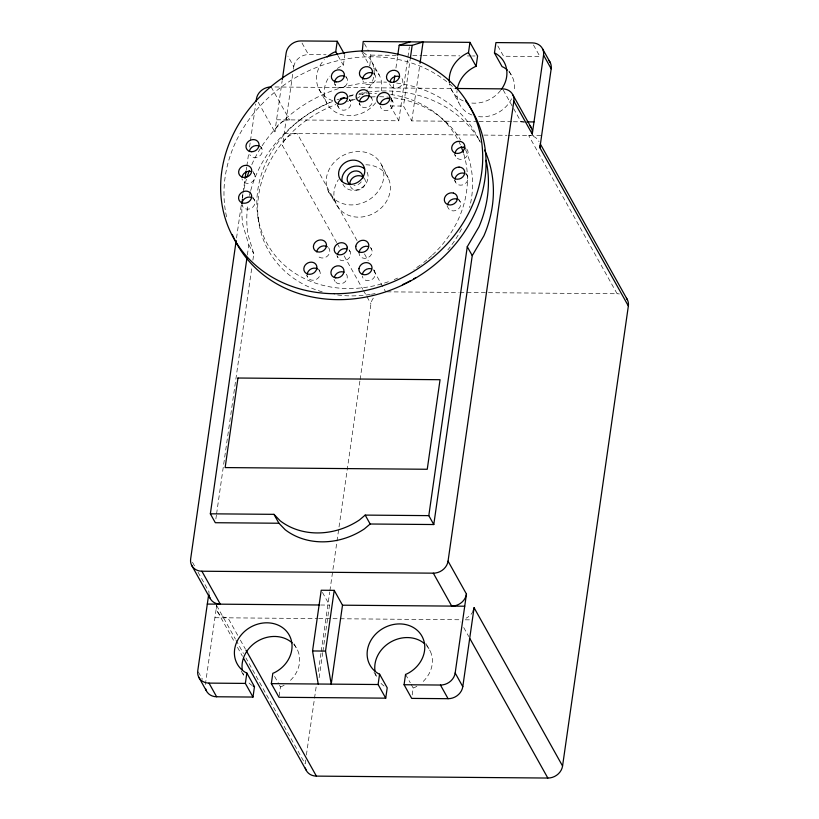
<?xml version="1.0" encoding="UTF-8"?>
<svg xmlns="http://www.w3.org/2000/svg" width="819" height="819" viewBox="0 0 819 819"><rect width="100%" height="100%" fill="white"/><g stroke="black" fill="none" stroke-linecap="round" stroke-linejoin="round"><path stroke-width="0.61" stroke-dasharray="4.09 3.07" d="M236.548 237.991L241.247 205.129M242.332 197.553L242.874 193.755M243.059 192.496L245.045 178.593M246.314 169.748L246.673 167.219M246.857 165.96L248.843 152.058M249.56 147L250.286 141.943M250.471 140.684L255.712 104.033M247.369 254.996L248.812 244.891L242.844 224.908A127.191 109.93 -29.2 0 1 241.953 205.231M215.868 518.929L216.411 515.141M216.585 513.871L251.802 267.69M252.887 260.114L253.788 253.798L247.819 233.804A127.191 109.93 -29.2 0 1 247.881 204.197M271.161 86.947L289.568 119.881A13.513 11.681 -29.2 0 0 274.846 131.92L282.166 80.712M205.374 684.51L216.666 605.569A13.513 11.681 -29.2 0 0 227.917 617.823L237.889 635.657M336.67 242.557L282.473 145.567L292.68 74.201M293.407 69.154L293.765 66.636L287.899 56.132M337.377 68.509A29.74 25.696 -29.2 0 1 341.165 66.185L343.366 65.325L344.85 54.904M279.136 696.13L280.456 686.916L279.279 684.817M369.85 65.581L370.833 55.119L369.072 51.976M276.576 119.779L398.792 120.792L390.499 105.958L393.581 84.449M395.935 68.008L397.563 56.624M305.682 760.073L305.139 763.871L245.946 657.964M306.398 755.016L314.353 699.416M314.537 698.157L316.339 685.513M318.335 671.611L321.048 652.661M321.222 651.392L329.719 591.994M329.903 590.734L359.91 380.948M360.094 379.688L370.935 303.859A13.513 11.681 -29.2 0 1 373.546 297.809M319.123 677.753L322.706 652.692M322.891 651.443L329.514 605.087L321.222 590.243M398.792 120.792L409.367 46.878M477.825 121.458L411.783 120.905L403.491 106.071L410.186 59.265M411.783 120.905L419.85 64.527M412.203 694.932L413.185 688.021L410.841 683.824M280.456 686.916L281.818 686.424A29.74 25.696 -29.2 0 0 284.736 684.807M413.185 688.021L414.557 687.53A29.74 25.696 -29.2 0 0 417.475 685.912M293.765 66.636A13.513 11.681 -29.2 0 1 308.487 54.597L326.044 54.75M370.833 55.119L396.253 55.334M412.776 55.467L421.672 55.549M422.942 55.559L459.797 55.866M467.424 55.927L471.232 55.958M472.512 55.968L475.051 55.989M274.989 86.978L454.013 88.472M390.499 105.958L403.491 106.071M479.095 121.468L512.121 121.744M513.39 121.755L524.559 121.847M284.213 133.425L477.497 135.043M483.886 135.094L506.9 135.289M508.179 135.299L541.625 135.575M386.947 291.84L458.548 292.434M459.828 292.444L617.106 293.755A13.513 11.681 -29.2 0 1 619.338 293.96M320.628 605.006L329.514 605.087M214.926 617.721L317.424 618.57M318.704 618.58L459.367 619.758L460.606 621.99M465.264 619.809L472.348 619.86M444.451 121.14L449.119 125.051M328.347 191.359L336.015 203.859M533.476 44.984L539.936 56.531L503.572 56.224L497.696 45.731M509.029 71.048L512.551 77.355M503.214 89.977L513.032 107.545M513.646 108.64L521.017 121.816A13.513 11.681 -29.2 0 1 524.314 122.256M617.106 293.755L528.644 135.463A13.513 11.681 -29.2 0 1 539.025 141.636M451.259 89.24L458.886 102.897M479.135 140.059L480.384 142.291M465.909 173.147L467.567 176.116M454.402 154.31L455.507 156.286M454.34 180.108L455.446 182.094M458.589 198.884L460.247 201.853M389.547 83.927L390.653 85.913M364.373 43.571L368.478 50.921M371.652 61.486L379.279 75.143M391.154 98.536L392.813 101.505M373.822 73.004L374.928 74.979M362.315 52.795L369.359 65.397M447.031 205.856L448.136 207.831A6.757 5.846 -29.2 0 0 450.194 210.073L451.678 210.698A6.757 5.846 -29.2 0 0 459.858 207.217A6.757 5.846 -29.2 0 0 458.19 199.611M370.526 96.079L371.631 98.055M338.083 55.876L343.366 65.325M345.772 76.167L346.877 78.143M359.162 103.378L360.268 105.364M349.355 99.171L350.46 101.146M334.418 83.466L335.524 85.452M337.233 105.149L338.339 107.125A6.757 5.846 -29.2 0 0 345.239 110.012A6.757 5.846 -29.2 0 0 350.89 104.187L350.901 102.621A6.757 5.846 -29.2 0 0 349.611 99.877M302.037 43.049L308.487 54.597M319.052 89.24L326.679 102.887M370.567 247.318L372.113 250.768A6.757 5.846 -29.2 0 1 366.451 258.169A6.757 5.846 -29.2 0 1 359.111 253.808M373.761 269.656L375.307 273.106A6.757 5.846 -29.2 0 1 369.656 280.507A6.757 5.846 -29.2 0 1 362.315 276.146M357.002 240.551L297.195 133.538A13.513 11.681 -29.2 0 0 282.473 145.567M364.486 253.931L368.222 260.616M373.822 270.649L385.667 291.83M349.017 249.754L350.123 251.73M258.272 102.273L274.846 131.92M337.295 243.663L339.793 248.126M344.154 255.927L362.837 289.373M363.462 290.489L370.935 303.859M336.896 255.723L338.001 257.709M260.77 146.611L261.875 148.587M333.978 279.463L335.084 281.449M318.632 269.205L319.738 271.181M252.907 171.366L254.566 174.334M306.521 275.174L307.627 277.16M252.846 197.174L254.504 200.133M463.728 627.559L468.714 636.476M248.812 244.891L253.788 253.798M426.126 643.775L430.241 651.125M405.559 674.375L410.258 682.77M373.996 672.174L376.924 677.426A29.74 25.696 -29.2 0 1 375.419 673.187M293.98 643.714L297.502 650.02M274.58 676.412L278.695 683.763M240.376 640.12L245.362 649.037M192.485 562.274L194.932 566.666M198.003 572.153L209.05 591.922A13.503 11.671 -29.2 0 0 209.04 595.065M216.666 605.569L235.36 639.015M235.985 640.13L243.458 653.511M217.537 611.66L234.357 641.758M237.479 647.327L242.455 656.244M241.257 671.068L244.185 676.32A29.74 25.696 -29.2 0 1 242.987 673.177M198.331 671.908L202.447 679.258M381.664 165.059A29.74 25.696 -29.2 0 1 351.187 204.924A29.74 25.696 -29.2 0 1 332.176 164.65A29.74 25.696 -29.2 0 1 381.664 165.059L388.257 178.081M337.899 105.651L338.339 107.125M258.016 217.363L258.876 223.249M465.509 173.874A6.757 5.846 -29.2 0 1 467.557 180.723A6.757 5.846 -29.2 0 1 460.636 185.176L458.988 184.951A6.757 5.846 -29.2 0 1 455.016 180.62M349.273 250.46A6.757 5.846 -29.2 0 1 350.563 253.194L350.552 254.77A6.757 5.846 -29.2 0 1 344.052 260.739A6.757 5.846 -29.2 0 1 337.561 256.234M370.823 248.034A6.757 5.846 -29.2 0 1 371.672 249.293M374.017 270.372A6.757 5.846 -29.2 0 1 374.867 271.642M367.127 172.236A13.513 11.681 -29.2 0 1 359.991 188.779A13.513 11.681 -29.2 0 1 342.895 184.193M466.769 149.038A6.757 5.846 -29.2 0 1 462.407 159.173L460.698 159.367A6.757 5.846 -29.2 0 1 455.067 154.811M226.566 216.8A135.166 116.82 -29.2 0 1 293.182 79.044A135.166 116.82 -29.2 0 1 447.85 82.524M449.692 84.05A135.166 116.82 -29.2 0 1 452.385 86.415M370.597 96.918A6.757 5.846 -29.2 0 1 368.448 106.992A6.757 5.846 -29.2 0 1 359.398 102.447M402.016 78.604A6.757 5.846 -29.2 0 1 398.822 87.541A6.757 5.846 -29.2 0 1 389.998 84.531M390.755 99.263A6.757 5.846 -29.2 0 1 392.803 106.112L391.943 107.576A6.757 5.846 -29.2 0 1 385.043 110.504A6.757 5.846 -29.2 0 1 380.262 106.009M373.894 73.843A6.757 5.846 -29.2 0 1 372.512 83.487A6.757 5.846 -29.2 0 1 362.919 80.907M345.843 77.006A6.757 5.846 -29.2 0 1 344.461 86.64A6.757 5.846 -29.2 0 1 334.869 84.07M346.437 274.14A6.757 5.846 -29.2 0 1 343.253 283.077A6.757 5.846 -29.2 0 1 334.428 280.067M328.46 247.676A6.757 5.846 -29.2 0 1 329.75 251.986L329.31 253.552A6.757 5.846 -29.2 0 1 323.239 257.965A6.757 5.846 -29.2 0 1 317.199 254.924M318.888 269.912A6.757 5.846 -29.2 0 1 320.178 274.222L319.727 275.788A6.757 5.846 -29.2 0 1 312.817 280.241A6.757 5.846 -29.2 0 1 307.186 275.686M259.818 146.345A6.757 5.846 -29.2 0 1 261.865 153.204A6.757 5.846 -29.2 0 1 254.955 157.647L253.296 157.432A6.757 5.846 -29.2 0 1 249.764 154.566M253.706 173.065A6.757 5.846 -29.2 0 1 249.345 183.2L247.635 183.395A6.757 5.846 -29.2 0 1 242.004 178.839M252.447 197.891A6.757 5.846 -29.2 0 1 250.942 208.415L249.283 209.009A6.757 5.846 -29.2 0 1 241.953 204.648M365.888 164.793A29.146 25.184 -29.2 0 1 389.301 195.004A29.146 25.184 -29.2 0 1 350.512 215.991A29.146 25.184 -29.2 0 1 338.349 179.689M293.755 644.451A29.74 25.696 -29.2 0 1 289.322 681.398M252.272 685.575A29.74 25.696 -29.2 0 1 247.942 681.889M426.484 645.556A29.74 25.696 -29.2 0 1 422.061 682.503M384.07 686.025A29.74 25.696 -29.2 0 1 380.671 682.995M396.652 83.067A127.191 109.93 -29.2 0 1 480.169 142.322M242.578 197.768A127.191 109.93 -29.2 0 1 242.905 195.291M243.97 189.097A127.191 109.93 -29.2 0 1 246.447 179.146M251.802 164.609A127.191 109.93 -29.2 0 1 386.537 82.187M465.704 150.01A110.841 95.792 -29.2 0 1 469.584 207.504M461.558 228.849A110.841 95.792 -29.2 0 1 447.839 249.897M375.122 293.56A110.841 95.792 -29.2 0 1 371.457 294.236M370.229 294.43A110.841 95.792 -29.2 0 1 336.793 294.881M322.205 291.83A110.841 95.792 -29.2 0 1 257.924 201.894A110.841 95.792 -29.2 0 1 335.944 104.556M349.089 100.44A110.841 95.792 -29.2 0 1 353.91 99.324M371.068 96.97A110.841 95.792 -29.2 0 1 377.129 96.734M379.647 96.734A110.841 95.792 -29.2 0 1 460.595 140.018M363.216 52.508A29.74 25.696 -29.2 0 1 366.328 91.144M365.438 92.076A29.74 25.696 -29.2 0 1 357.156 98.198M355.17 99.16A29.74 25.696 -29.2 0 1 347.461 101.566M332.801 100.676A29.74 25.696 -29.2 0 1 324.375 59.582M500.634 90.407A29.74 25.696 -29.2 0 1 470.116 102.866M463.216 100.891A29.74 25.696 -29.2 0 1 449.611 83.855M373.659 68.172A29.74 25.696 -29.2 0 1 381.296 90.735M375.604 102.856A29.74 25.696 -29.2 0 1 335.606 112.162A29.74 25.696 -29.2 0 1 329.607 76.177M508.906 71.714A29.74 25.696 -29.2 0 1 514.219 90.796M511.619 98.792A29.74 25.696 -29.2 0 1 476.535 116.308M471.949 114.998A29.74 25.696 -29.2 0 1 457.053 90.612M458.64 141.165A108.62 93.878 -29.2 0 1 460.708 145.598M463.697 153.726A108.62 93.878 -29.2 0 1 432.565 254.893M431.633 255.763A108.62 93.878 -29.2 0 1 427.805 259.142M426.873 259.93A108.62 93.878 -29.2 0 1 421.068 264.465M420.065 265.202A108.62 93.878 -29.2 0 1 413.902 269.369M397.614 278.081A108.62 93.878 -29.2 0 1 394.195 279.545M388.401 281.736A108.62 93.878 -29.2 0 1 260.637 228.368A108.62 93.878 -29.2 0 1 332.391 101.484M337.039 99.795A108.62 93.878 -29.2 0 1 339.383 99.027M348.884 96.417A108.62 93.878 -29.2 0 1 353.859 95.383M358.886 94.554A108.62 93.878 -29.2 0 1 366.441 93.714M367.69 93.632A108.62 93.878 -29.2 0 1 376.494 93.386M390.653 94.482A108.62 93.878 -29.2 0 1 458.087 140.08M361.23 181.91A8.108 7.013 -29.2 0 1 353.962 185.493M249.478 195.516A127.191 109.93 -29.2 0 1 250.389 191.779M250.716 190.53A127.191 109.93 -29.2 0 1 332.442 101.556M349.375 95.803A127.191 109.93 -29.2 0 1 354.258 94.574M359.162 93.52A127.191 109.93 -29.2 0 1 366.605 92.26M367.854 92.097A127.191 109.93 -29.2 0 1 480.026 141.247M363.902 177.856A8.108 7.013 -29.2 0 1 361.578 188.779A8.108 7.013 -29.2 0 1 350.389 186.548M473.198 610.861A13.513 11.681 -29.2 0 1 466.093 618.181"/><path stroke-width="1.23" d="M359.121 253.02L359.121 252.232A6.757 5.846 -29.2 0 1 368.13 246.437M236.189 240.52L190.643 558.978A13.503 11.671 -29.2 0 0 201.883 571.222L220.291 604.166L319.359 604.995M245.045 178.593L246.13 171.007M256.071 101.505L256.429 98.976A13.513 11.681 -29.2 0 1 271.161 86.947M484.633 150.092A127.191 109.93 -29.2 0 1 483.916 235.78L472.246 255.62L433.783 524.539L370.157 524.006L364.435 528.859A67.588 58.415 -29.2 0 1 285.166 529.719L278.931 523.239L215.325 522.717L210.35 513.81L247.01 257.524M208.528 595.567L197.748 670.853A13.513 11.681 -29.2 0 0 208.999 683.107L216.625 696.764L252.989 697.061L254.474 686.701L246.847 673.044L245.618 672.532A29.74 25.696 -29.2 0 1 243.786 632.166A29.74 25.696 -29.2 0 1 287.561 632.524A29.74 25.696 -29.2 0 1 274.191 672.778L272.819 673.269L271.335 683.63L278.972 697.276L385.729 698.167L387.213 687.806L379.586 674.16L378.358 673.648A29.74 25.696 -29.2 0 1 376.525 633.271A29.74 25.696 -29.2 0 1 420.301 633.64A29.74 25.696 -29.2 0 1 406.93 673.883L405.559 674.375L404.074 684.735L411.701 698.392L448.075 698.689A13.513 11.681 -29.2 0 0 462.796 686.66L474.088 607.718L562.561 766.011A13.513 11.681 -29.2 0 1 547.829 778.05L316.39 776.115A13.513 11.681 -29.2 0 1 305.323 768.027M282.35 79.453L286.138 52.989A13.513 11.681 -29.2 0 1 300.86 40.95L337.223 41.257L344.267 53.859M252.989 697.061L245.362 683.415L246.847 673.044M337.5 54.822L335.739 51.679L337.223 41.257M318.222 684.019L312.541 650.962L321.222 590.243L334.213 590.356L342.506 605.19L331.214 684.131L325.532 651.074L334.213 590.356M393.939 81.92L394.85 75.594M397.737 55.354L399.191 45.24L410.084 41.861M410.37 57.995L412.172 45.352L423.075 41.974L420.024 63.268M385.729 698.167L378.102 684.52L379.586 674.16M457.422 88.298A29.74 25.696 -29.2 0 1 475.174 66.656L476.115 66.329L468.488 52.682L469.963 42.363L363.206 41.472L362.223 51.935M476.115 66.329L477.59 56.009L469.963 42.363M507.33 70.096A29.74 25.696 -29.2 0 0 503.675 67.332L502.078 66.626L494.451 52.979L495.935 42.578L532.309 42.885A13.513 11.681 -29.2 0 1 543.56 55.129L551.187 68.786L539.895 147.717L628.357 306.009L562.561 766.011M433.783 524.539L428.808 515.632L467.27 246.714L478.941 226.873A127.191 109.93 -29.2 0 0 486.046 160.268M462.796 686.66L455.169 673.003L466.461 594.072L448.054 561.128L513.851 101.126A13.513 11.681 -29.2 0 0 502.6 88.872L455.292 88.483M513.851 101.126L532.268 134.07L543.56 55.129M337.571 254.658L338.012 253.091A6.757 5.846 -29.2 0 1 346.58 248.863M380.262 104.433L380.712 102.866A6.757 5.846 -29.2 0 1 389.271 98.638M428.808 515.632L365.182 515.1L359.459 519.963A67.588 58.415 -29.2 0 1 280.19 520.812L273.956 514.342L210.35 513.81M335.739 51.679L333.538 52.529A29.74 25.696 -29.2 0 0 327.139 56.9M468.488 52.682L467.547 53.01A29.74 25.696 -29.2 0 0 449.436 82.739M399.191 45.24L412.172 45.352M526.914 121.867L533.998 121.929M201.883 571.222L433.323 573.167A13.513 11.681 -29.2 0 0 448.054 561.128M207.299 604.064L220.291 604.166A13.503 11.671 -29.2 0 1 209.04 595.065M342.506 605.19L464.721 606.214M312.541 650.962L325.532 651.074M208.999 683.107L245.362 683.415M271.335 683.63L378.102 684.52M404.074 684.735L440.448 685.042A13.513 11.681 -29.2 0 0 455.169 673.003M251.023 171.468L249.375 171.253A6.757 5.846 -29.2 0 0 242.004 177.273M456.715 198.997L455.057 198.771A6.757 5.846 -29.2 0 0 447.696 204.791M259.08 146.038L258.343 145.731A6.757 5.846 -29.2 0 0 249.324 151.525M253.245 686.189L254.474 686.701M494.451 52.979L496.048 53.675A29.74 25.696 -29.2 0 1 501.392 89.404M542.68 49.048L550.317 62.694M512.981 95.045L531.388 127.979M540.264 143.857L627.487 299.928M467.27 246.714L472.246 255.62M433.323 573.167L451.73 606.101A13.513 11.681 -29.2 0 0 466.461 594.072M469.952 638.707L547.829 778.05M365.182 515.1L370.157 524.006M440.448 685.042L448.075 698.689M273.956 514.342L278.931 523.239M245.987 650.153L316.39 776.115M191.513 565.059L209.92 598.003M243.704 658.476L306.009 769.952M198.618 676.944L206.245 690.591M455.016 179.044A6.757 5.846 -29.2 0 1 460.667 173.218L462.377 173.024A6.757 5.846 -29.2 0 1 464.025 173.249M362.315 274.57A6.757 5.846 -29.2 0 1 371.335 268.775M342.014 181.255A13.513 11.681 -29.2 0 1 349.498 167.915A13.513 11.681 -29.2 0 1 364.69 168.98M455.077 153.245A6.757 5.846 -29.2 0 1 459.07 148.014L460.728 147.42A6.757 5.846 -29.2 0 1 464.086 147.451M465.673 100.983A135.166 116.82 -29.2 0 1 413.36 279.422A135.166 116.82 -29.2 0 1 232.279 234.5M337.909 104.085A6.757 5.846 -29.2 0 1 346.918 98.29M359.623 100.86A6.757 5.846 -29.2 0 1 369.236 96.12M362.704 79.371A6.757 5.846 -29.2 0 1 372.543 73.045M390.008 81.409A6.757 5.846 -29.2 0 1 399.621 76.669M334.654 82.535A6.757 5.846 -29.2 0 1 344.492 76.208M334.439 276.945A6.757 5.846 -29.2 0 1 344.052 272.205M316.758 251.883A6.757 5.846 -29.2 0 1 317.209 250.307L318.069 248.853A6.757 5.846 -29.2 0 1 327.252 246.703M307.186 274.109A6.757 5.846 -29.2 0 1 307.637 272.543L308.497 271.089A6.757 5.846 -29.2 0 1 317.68 268.939M241.953 203.071A6.757 5.846 -29.2 0 1 247.604 197.246L249.314 197.051A6.757 5.846 -29.2 0 1 250.962 197.277M374.989 670.966A29.74 25.696 -29.2 0 1 391.451 641.615A29.74 25.696 -29.2 0 1 424.877 643.969M216.625 696.764A13.513 11.681 -29.2 0 1 205.569 688.666M242.26 669.85A29.74 25.696 -29.2 0 1 258.722 640.509A29.74 25.696 -29.2 0 1 292.148 642.864M242.014 203.982A127.191 109.93 -29.2 0 1 242.444 199.007M247.205 176.669A127.191 109.93 -29.2 0 1 249.355 170.557M464.148 146.601A110.841 95.792 -29.2 0 1 465.202 148.863M415.786 277.651A110.841 95.792 -29.2 0 1 413.615 278.931M410.319 280.784A110.841 95.792 -29.2 0 1 402.467 284.684M548.607 60.166A13.513 11.681 -29.2 0 1 551.187 68.786M529.688 125.45A13.513 11.681 -29.2 0 1 532.268 134.07M474.088 607.718A13.513 11.681 -29.2 0 1 473.198 610.861M626.433 298.177A13.513 11.681 -29.2 0 1 628.357 306.009M539.997 145.608A13.513 11.681 -29.2 0 1 539.895 147.717M461.179 146.734A108.62 93.878 -29.2 0 1 463.319 152.539M340.55 98.659A108.62 93.878 -29.2 0 1 344.072 97.635M350.204 184.49A8.108 7.013 -29.2 0 1 352.016 171.867A8.108 7.013 -29.2 0 1 362.797 178.276M349.867 184.787A8.108 7.013 -29.2 0 1 353.747 177.139A8.108 7.013 -29.2 0 1 362.459 176.679M347.246 247.266L347.236 248.833A6.757 5.846 -29.2 0 1 339.875 254.852A6.757 5.846 -29.2 0 1 334.254 248.73L334.695 247.154A6.757 5.846 -29.2 0 1 341.615 242.711A6.757 5.846 -29.2 0 1 347.246 247.266M347.584 96.683L347.573 98.26A6.757 5.846 -29.2 0 1 341.922 104.085A6.757 5.846 -29.2 0 1 335.022 101.187L334.582 99.723A6.757 5.846 -29.2 0 1 340.243 92.322A6.757 5.846 -29.2 0 1 347.584 96.683M355.804 246.294L355.794 247.87A6.757 5.846 -29.2 0 0 363.134 252.232A6.757 5.846 -29.2 0 0 368.796 244.83L368.355 243.366A6.757 5.846 -29.2 0 0 361.455 240.469A6.757 5.846 -29.2 0 0 355.804 246.294M358.998 268.642L358.998 270.209A6.757 5.846 -29.2 0 0 366.339 274.57A6.757 5.846 -29.2 0 0 371.99 267.178L371.55 265.704A6.757 5.846 -29.2 0 0 364.65 262.817A6.757 5.846 -29.2 0 0 358.998 268.642M237.96 378.02L225.143 467.577L427.252 469.267L440.059 379.709L237.96 378.02M316.861 268.284L316.41 269.861A6.757 5.846 -29.2 0 1 307.842 274.089A6.757 5.846 -29.2 0 1 304.32 266.605L305.18 265.151A6.757 5.846 -29.2 0 1 312.889 262.377A6.757 5.846 -29.2 0 1 316.861 268.284M326.433 246.048L325.993 247.625A6.757 5.846 -29.2 0 1 317.424 251.853A6.757 5.846 -29.2 0 1 313.892 244.369L314.752 242.915A6.757 5.846 -29.2 0 1 322.461 240.151A6.757 5.846 -29.2 0 1 326.433 246.048M377.395 96.929L376.945 98.505A6.757 5.846 -29.2 0 0 380.917 104.402A6.757 5.846 -29.2 0 0 388.626 101.638L389.486 100.174A6.757 5.846 -29.2 0 0 385.954 92.701A6.757 5.846 -29.2 0 0 377.395 96.929M247.625 202.477L245.966 203.071A6.757 5.846 -29.2 0 1 238.626 198.71A6.757 5.846 -29.2 0 1 244.287 191.308L245.997 191.124A6.757 5.846 -29.2 0 1 251.628 195.669A6.757 5.846 -29.2 0 1 247.625 202.477M457.411 141.482L455.753 142.076A6.757 5.846 -29.2 0 0 451.75 148.884A6.757 5.846 -29.2 0 0 457.381 153.429L459.09 153.245A6.757 5.846 -29.2 0 0 464.752 145.843A6.757 5.846 -29.2 0 0 457.411 141.482M246.028 177.262L244.318 177.457A6.757 5.846 -29.2 0 1 238.687 171.335A6.757 5.846 -29.2 0 1 246.058 165.315L247.707 165.54A6.757 5.846 -29.2 0 1 251.679 171.437A6.757 5.846 -29.2 0 1 246.028 177.262M459.06 167.096L457.35 167.291A6.757 5.846 -29.2 0 0 451.699 173.106A6.757 5.846 -29.2 0 0 455.671 179.013L457.319 179.238A6.757 5.846 -29.2 0 0 464.69 173.218A6.757 5.846 -29.2 0 0 459.06 167.096M251.638 151.72L249.979 151.495A6.757 5.846 -29.2 0 1 246.458 144.021A6.757 5.846 -29.2 0 1 255.026 139.793L256.501 140.418A6.757 5.846 -29.2 0 1 258.548 147.266A6.757 5.846 -29.2 0 1 251.638 151.72M453.398 193.059L451.74 192.834A6.757 5.846 -29.2 0 0 444.83 197.287A6.757 5.846 -29.2 0 0 446.877 204.136L448.362 204.76A6.757 5.846 -29.2 0 0 456.92 200.532A6.757 5.846 -29.2 0 0 453.398 193.059M349.948 184.418A13.513 11.681 -29.2 0 0 363.81 166.298A13.513 11.681 -29.2 0 0 341.308 166.114A13.513 11.681 -29.2 0 0 349.948 184.418M364.23 78.706A6.757 5.846 -29.2 0 0 372.266 70.424A6.757 5.846 -29.2 0 0 361.312 68.96A6.757 5.846 -29.2 0 0 364.23 78.706M360.923 101.781A6.757 5.846 -29.2 0 0 368.97 93.499A6.757 5.846 -29.2 0 0 358.005 92.035A6.757 5.846 -29.2 0 0 360.923 101.781M391.308 82.33A6.757 5.846 -29.2 0 0 399.344 74.048A6.757 5.846 -29.2 0 0 388.39 72.584A6.757 5.846 -29.2 0 0 391.308 82.33M334.316 293.714A135.166 116.82 -29.2 0 0 472.85 112.5A135.166 116.82 -29.2 0 0 247.891 110.616A135.166 116.82 -29.2 0 0 334.316 293.714M335.739 277.866A6.757 5.846 -29.2 0 0 343.775 269.584A6.757 5.846 -29.2 0 0 332.821 268.12A6.757 5.846 -29.2 0 0 335.739 277.866M336.179 81.869A6.757 5.846 -29.2 0 0 344.215 73.587A6.757 5.846 -29.2 0 0 333.261 72.123A6.757 5.846 -29.2 0 0 336.179 81.869"/></g></svg>
